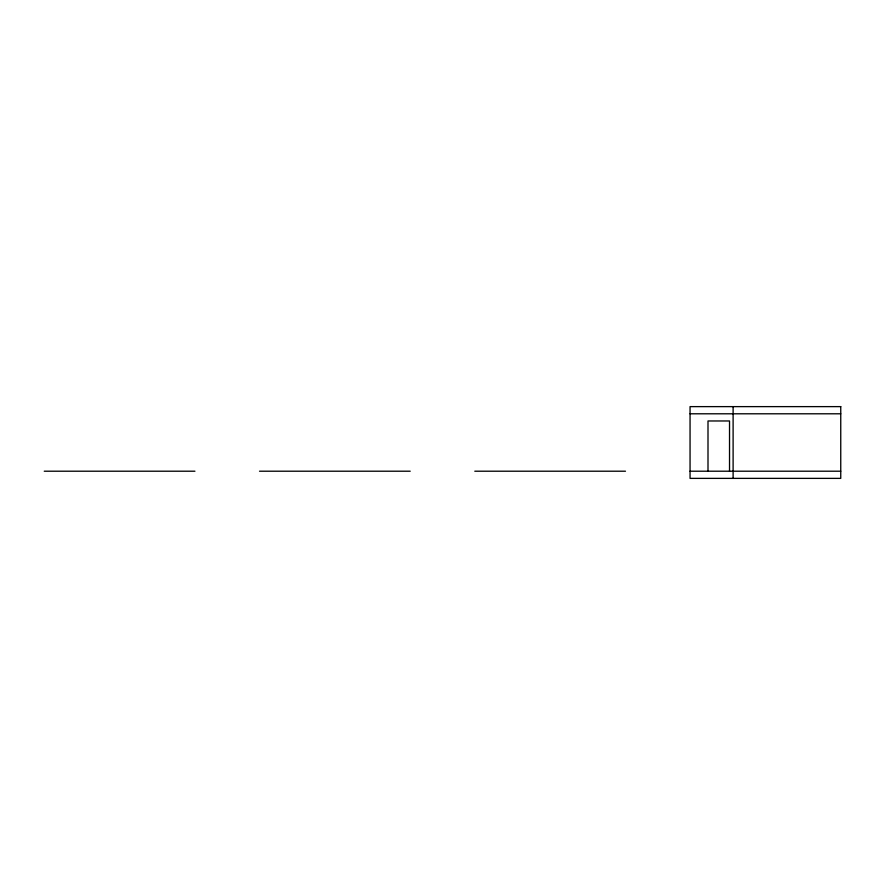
<?xml version="1.0" encoding="UTF-8"?>
<svg xmlns="http://www.w3.org/2000/svg" width="885" height="885" viewBox="0 0 885 885"><rect width="100%" height="100%" fill="white"/><g stroke="black" fill="none" stroke-linecap="round" stroke-linejoin="round"><path stroke-width="1.33" d="M690.057 413.793L840.75 413.793M44.25 471.207L194.943 471.207M259.515 471.207L410.209 471.207M474.791 471.207L625.485 471.207M690.057 471.207L840.75 471.207M733.112 406.624L733.112 478.376M729.528 471.207L729.528 420.972L708 420.972L708 471.207M840.75 406.624L690.057 406.624L690.057 478.376L840.75 478.376L840.75 406.624"/></g></svg>
